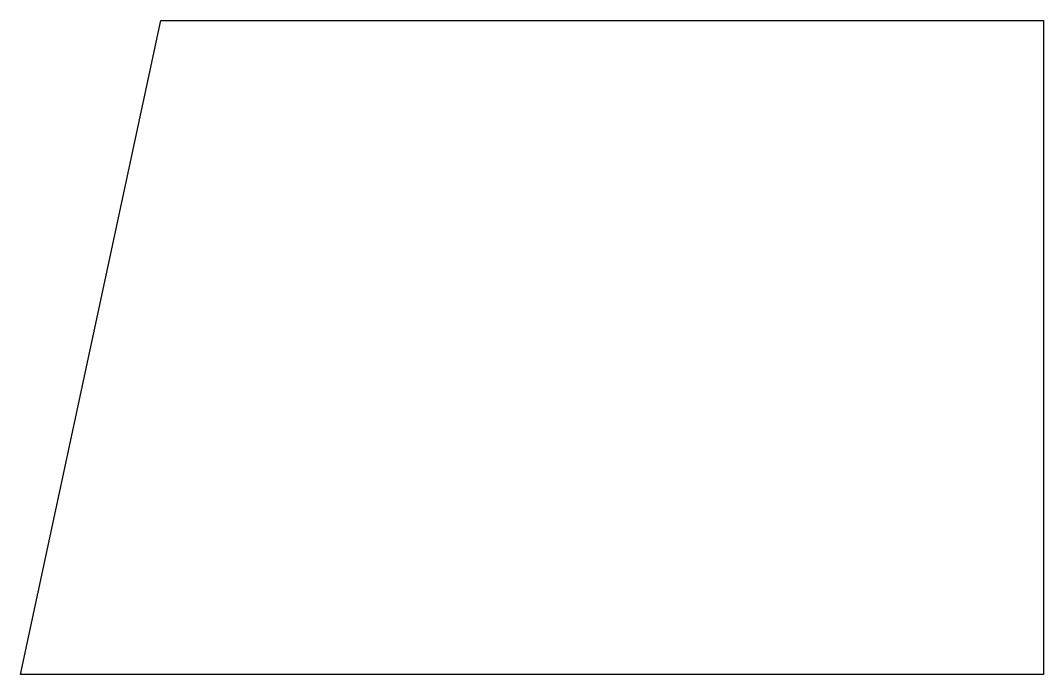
# Model space of a CAD drawing. Header units: millimetres. Extents: x 0 to 502, y 0 to 321.
import ezdxf

# ---------------------------------------------------------------- set-up
doc = ezdxf.new("R2010")
doc.units = ezdxf.units.MM

msp = doc.modelspace()

# ---------------------------------------------------------------- linework, layer by layer
msp.add_lwpolyline([(68.91, 321), (68.91, 321), (68.91, 321), (502.24, 321), (502.24, 0), (0, 0)], close=True)

doc.saveas('drawing.dxf')
